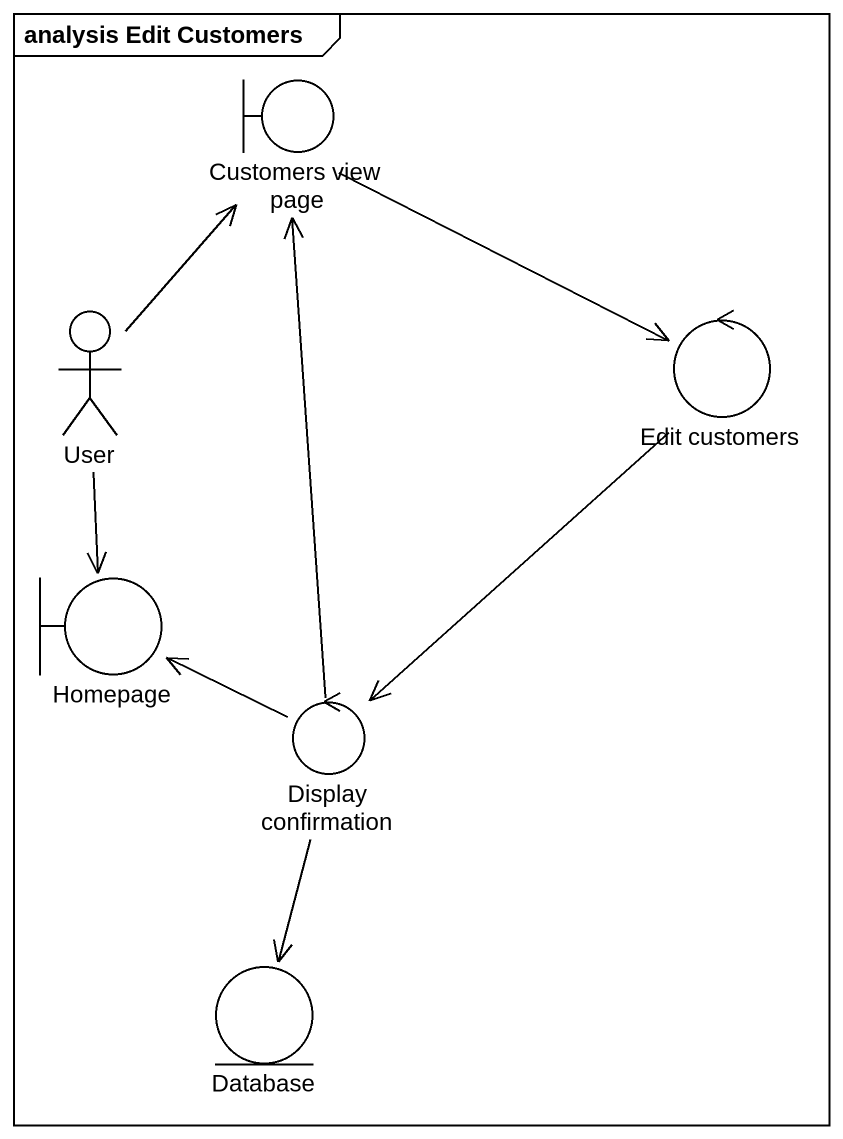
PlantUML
@startuml
mainframe analysis Edit Customers
boundary "Customers view page" as Customers_view_page
actor User
control "Edit customers" as Edit_customers
boundary Homepage
control "Display confirmation" as Display_confirmation
entity "Database" as Database_
Customers_view_page -right-> Edit_customers
User -up-> Customers_view_page
User --> Homepage
Edit_customers --> Display_confirmation
Display_confirmation -up-> Customers_view_page
Display_confirmation -left-> Homepage
Display_confirmation --> Database_
@enduml
